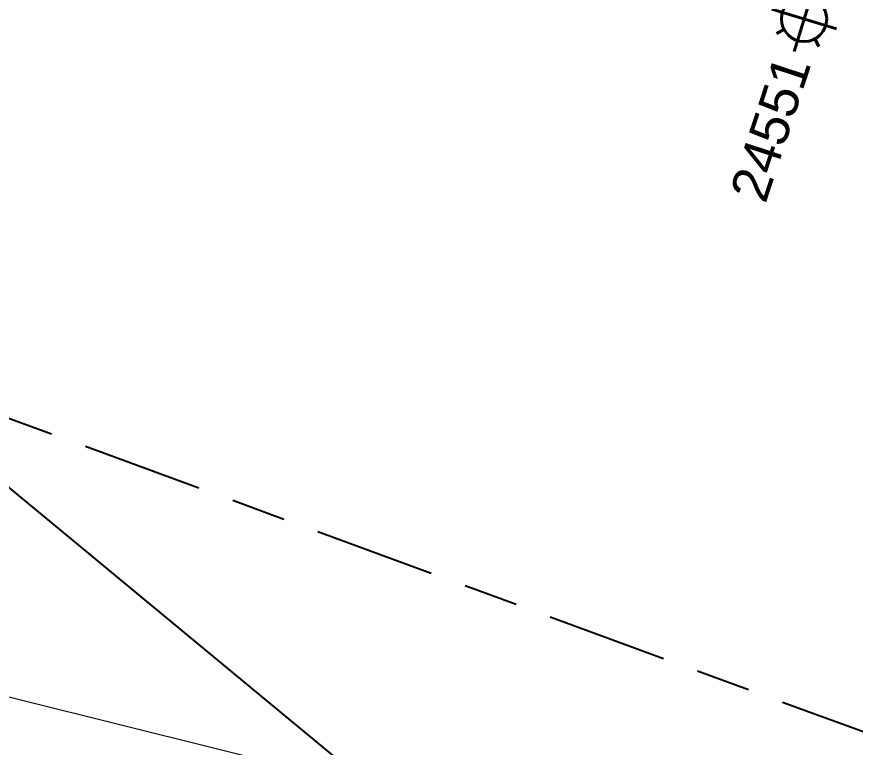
# Model space of a CAD drawing. Header units: metres. Extents: x 287062 to 288920, y 6261941 to 6263050.
# Drawn here: x 287877.42 to 287905.2, y 6262487.41 to 6262511.6 of the extents above; entities that cross this region are included whole.
import ezdxf

# ---------------------------------------------------------------- set-up
doc = ezdxf.new("R2010")
doc.units = ezdxf.units.M
doc.linetypes.add('Cable Exist UG', pattern=[8.2, 4, -1.2, 1.8, -1.2])
doc.layers.get('0').update_dxf_attribs({"color": 6})
doc.layers.add('Cadastre Land Parcels_SP_EXT', color=9, linetype='Continuous', lineweight=5)
doc.layers.add('Cadastre Roads_SP_EXT', color=9, linetype='Continuous', lineweight=5)
for name, color, linetype in [('Equip_SP_SL_EXT', 7, 'Continuous'), ('Mains_LV_EXT', 7, 'Continuous'), ('Services_SP_EXT', 7, 'Continuous')]:
    doc.layers.add(name, color=color, linetype=linetype)
doc.styles.add('iecARIAL', font='arial.ttf', dxfattribs={"height": 2})
doc.styles.get("Standard").update_dxf_attribs({"font": 'arial.ttf'})
doc.linetypes.add('Cable Rem1', pattern='A,6.5,-0.001,["X",Standard,S=2.5,R=0,X=0,Y=-1.27],-0.001', length=6.502)

# ---------------------------------------------------------------- blocks, each defined once
blk = doc.blocks.new('SL_LANTERN_EXT')
at = {"lineweight": 40}
for p, q in [((0, 1.968), (0, 6.468)), ((-1.459, 5.676), (-1.061, 5.278)), ((1.458, 5.676), (1.06, 5.278)), ((-2.25, 4.218), (2.25, 4.218)), ((-1.459, 2.759), (-1.061, 3.157)), ((1.458, 2.759), (1.06, 3.157)), ((0, 0), (0, 2.721))]:
    blk.add_line(p, q, dxfattribs=at)
blk.add_circle((0, 4.218), 1.5, dxfattribs=at)
at = {"style": 'iecARIAL', "flags": 8}
blk.add_attdef('ASSET_NUM', (1.5, 1.5), '', height=2.5, dxfattribs=at)
for tag, p, height, flags in [('CONSTRUCTED_VOLTAGE', (0.981, -0.653), 0.2, 9), ('CONTROL_TYPE', (0.981, -0.853), 0.2, 9), ('LANTERN_PURPOSE', (0.981, -1.053), 0.2, 9), ('LANTERN_TYPE', (0.981, -1.253), 0.2, 9), ('LNUMBER', (2.181, -3.253), 2.5, 8), ('OPERATING_VOLTAGE', (0.981, -1.653), 0.2, 9), ('ORIENTATION', (0.981, -1.853), 0.2, 9), ('NO_PHASES', (0.981, -1.453), 0.2, 9), ('OWNED_BY', (0.981, -2.053), 0.2, 9), ('STATE', (0.981, -2.253), 0.2, 9), ('CEXIST', (0.981, -2.653), 0.2, 9), ('CNEW', (0.981, -2.853), 0.2, 9), ('USAGE', (0.981, -2.453), 0.2, 9), ('CNUMBER', (0.981, -3.053), 0.2, 9), ('CREMOVE', (0.981, -3.253), 0.2, 9), ('CREPLACE', (0.981, -3.453), 0.2, 9), ('LKINGHEIGHT', (0.981, -3.653), 0.2, 9), ('LBRACKET', (0.981, -3.853), 0.2, 9), ('LBRACKETVOCAB', (0.981, -4.053), 0.2, 9), ('LCATEGORY', (0.981, -4.253), 0.2, 9), ('LCHARGE1', (0.981, -4.453), 0.2, 9), ('LCHARGE1PERCENT', (0.981, -4.653), 0.2, 9), ('LCHARGE2', (0.981, -4.853), 0.2, 9), ('LCHARGE2PERCENT', (0.981, -5.053), 0.2, 9), ('LCHARGE3', (0.981, -5.253), 0.2, 9), ('LCHARGE3PERCENT', (0.981, -5.453), 0.2, 9), ('LEXIST', (0.981, -5.653), 0.2, 9), ('LLAMP', (0.981, -5.853), 0.2, 9), ('LLAMPVOCAB', (0.981, -6.053), 0.2, 9), ('LMAST', (0.981, -6.253), 0.2, 9), ('LMASTVOCAB', (0.981, -6.453), 0.2, 9), ('LNEW', (0.981, -6.653), 0.2, 9), ('LANTNUMBER', (0.981, -6.853), 0.2, 9), ('LOUTREACH', (0.981, -7.253), 0.2, 9), ('LOUTREACHVOCAB', (0.981, -7.453), 0.2, 9), ('LRATECODE', (0.981, -7.653), 0.2, 9), ('LREMOVE', (0.981, -7.853), 0.2, 9), ('LREPLACE', (0.981, -8.053), 0.2, 9), ('LTYPE', (0.981, -8.253), 0.2, 9), ('LTYPEVOCAB', (0.981, -8.453), 0.2, 9), ('LEGEND', (0.981, -8.653), 0.2, 9), ('LOCATION', (0.981, -8.853), 0.2, 9), ('NOTES', (0.981, -9.053), 0.2, 9), ('STREETNAME', (0.981, -9.253), 0.2, 9), ('SUBURB', (0.981, -9.453), 0.2, 1)]:
    blk.add_attdef(tag, p, '', height=height, dxfattribs=dict(flags=flags))

msp = doc.modelspace()

# ---------------------------------------------------------------- linework, layer by layer
at = {"layer": 'Cadastre Land Parcels_SP_EXT', "linetype": 'Continuous'}
msp.add_lwpolyline([(287875.505, 6262439.286), (287859.23, 6262443.342), (287871.019, 6262490.604), (287887.302, 6262486.548), (287875.505, 6262439.286)], close=True, dxfattribs=at)
at = {"layer": 'Cadastre Roads_SP_EXT', "linetype": 'Continuous'}
msp.add_lwpolyline([(287777.833, 6262513.814), (287797.823, 6262508.834), (287822.222, 6262502.758), (287838.489, 6262498.706), (287854.756, 6262494.654), (287871.019, 6262490.604), (287887.302, 6262486.548), (287903.569, 6262482.496), (287923.151, 6262477.619), (287942.035, 6262472.916), (287942.671, 6262472.757), (287962.192, 6262467.895), (287982.006, 6262462.962), (288001.411, 6262458.129)], dxfattribs=at)
at = {"layer": 'Mains_LV_EXT', "linetype": 'Cable Exist UG'}
msp.add_lwpolyline([(287937.342, 6262476.222), (287875.567, 6262498.885), (287872.941, 6262499.495)], dxfattribs=at)
at = {"layer": 'Services_SP_EXT', "linetype": 'Cable Rem1'}
msp.add_lwpolyline([(287894.748, 6262481.475), (287872.941, 6262499.495)], dxfattribs=at)

# ---------------------------------------------------------------- block references
at = {"layer": 'Equip_SP_SL_EXT', "xscale": 0.5, "yscale": 0.5, "zscale": 0.5, "rotation": 162.9750375167292}
msp.add_blockref('SL_LANTERN_EXT', (287904.125, 6262513.548), dxfattribs=at)

# ---------------------------------------------------------------- texts
at = {"layer": 'Equip_SP_SL_EXT'}
msp.add_text('24551', height=1.26, rotation=71.8257, dxfattribs=at).set_placement((287902.224, 6262505.383))

doc.saveas('drawing.dxf')
